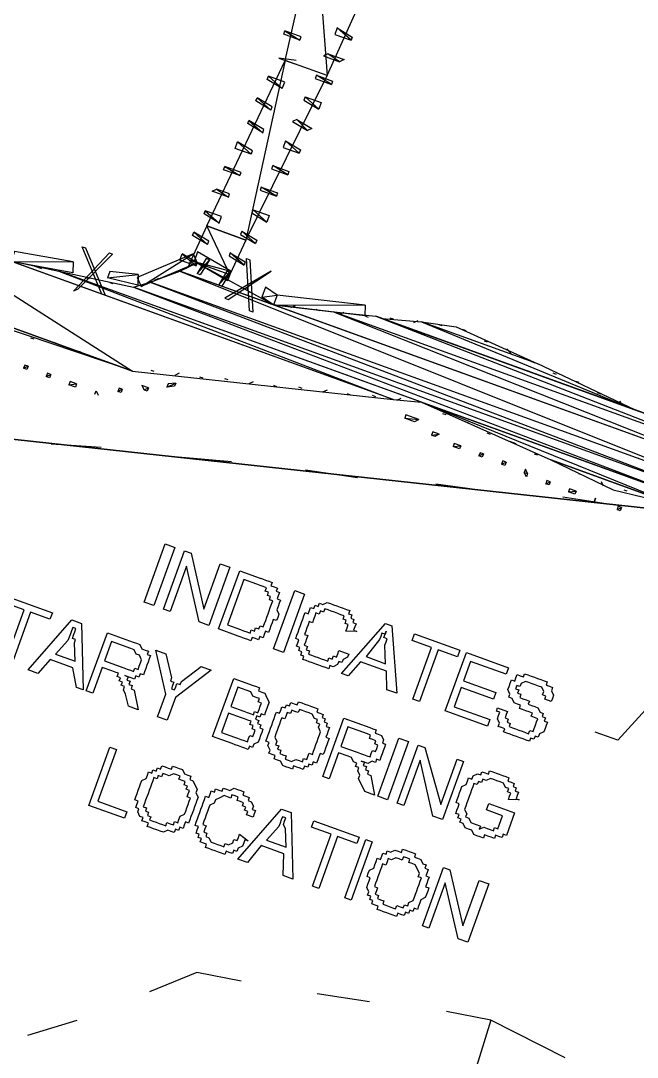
# Model space of a CAD drawing. Header units: feet. Extents: x 2484883 to 2491360, y 414166 to 419420.
# Drawn here: x 2488251 to 2488453.5, y 414948.5 to 415289.2 of the extents above; entities that cross this region are included whole.
import ezdxf

# ---------------------------------------------------------------- set-up
doc = ezdxf.new("R2010")
doc.units = ezdxf.units.FT
for name, color, linetype in [('SANITARY_CLEAR_ZONE', 6, 'Continuous'), ('SITE_BASE', 8, 'Continuous'), ('WETLAND_EXPANSION', 1, 'Continuous'), ('WETLANDS', 5, 'Continuous')]:
    doc.layers.add(name, color=color, linetype=linetype)

msp = doc.modelspace()

# ---------------------------------------------------------------- linework, layer by layer
at = {"layer": 'SANITARY_CLEAR_ZONE'}
msp.add_line((2488364.13, 415195.76), (2488364.04, 415192.19), dxfattribs=at)
for points in [[(2488249.01, 415213.33), (2488247.85, 415210.14), (2488268.24, 415209.99), (2488249.01, 415213.33)], [(2488268.36, 415200.32), (2488280.12, 415212.91), (2488281.19, 415212.52), (2488269.8, 415201), (2488268.36, 415200.32)], [(2488278.7, 415198.99), (2488277.64, 415199.37), (2488271.23, 415214.92), (2488272.29, 415214.54), (2488278.7, 415198.99)], [(2488289.22, 415204.81), (2488290.58, 415201.91), (2488307.67, 415212.57), (2488289.22, 415204.81)], [(2488290.58, 415201.91), (2488307.67, 415212.57), (2488309.02, 415209.67), (2488290.58, 415201.91)], [(2488309.11, 415213.25), (2488307.96, 415210.06), (2488320.05, 415206.89), (2488309.11, 415213.25)], [(2488247.85, 415210.14), (2488268.24, 415209.99), (2488268.15, 415206.41), (2488247.85, 415210.14)], [(2488307.96, 415210.06), (2488320.05, 415206.89), (2488318.89, 415203.7), (2488307.96, 415210.06)], [(2488327.22, 415193.47), (2488326.16, 415193.86), (2488325.16, 415211.06), (2488326.22, 415210.67), (2488327.22, 415193.47)], [(2488280.33, 415206.82), (2488279.56, 415204.69), (2488289.61, 415205.87), (2488280.33, 415206.82)], [(2488279.56, 415204.69), (2488289.61, 415205.87), (2488289.52, 415202.29), (2488279.56, 415204.69)], [(2488318.03, 415198), (2488319.1, 415197.61), (2488333.28, 415206.92), (2488318.03, 415198)], [(2488331.36, 415201.6), (2488330.21, 415198.41), (2488335.23, 415199), (2488331.36, 415201.6)], [(2488330.21, 415198.41), (2488335.23, 415199), (2488334.08, 415195.81), (2488330.21, 415198.41)], [(2488335.23, 415199), (2488334.08, 415195.81), (2488364.13, 415195.76), (2488335.23, 415199)], [(2488334.08, 415195.81), (2488364.13, 415195.76), (2488364.04, 415192.19), (2488334.08, 415195.81)]]:
    msp.add_lwpolyline(points, dxfattribs=at)
at = {"layer": 'SITE_BASE'}
for p, q in [((2488310.09, 415209.29), (2488312.21, 415208.52)), ((2488255.68, 415208.51), (2488257.81, 415207.75)), ((2488264.58, 415206.5), (2488265.64, 415206.12)), ((2488303.23, 415206.96), (2488304.68, 415207.64)), ((2488272.41, 415204.87), (2488273.47, 415204.49)), ((2488280.24, 415203.24), (2488281.3, 415202.86)), ((2488294.93, 415203.95), (2488296.37, 415204.63)), ((2488318.21, 415205.15), (2488318.89, 415203.7)), ((2488288.07, 415201.62), (2488289.13, 415201.23)), ((2488325.27, 415201.39), (2488325.95, 415199.95)), ((2488331.95, 415196.57), (2488333.01, 415196.19)), ((2488339.78, 415194.95), (2488341.23, 415195.63)), ((2488348, 415194.38), (2488349.06, 415194)), ((2488355.83, 415192.75), (2488357.28, 415193.43)), ((2488364.04, 415192.19), (2488365.11, 415191.8)), ((2488372.26, 415191.62), (2488373.32, 415191.24)), ((2488380.09, 415189.99), (2488381.54, 415190.67)), ((2488388.3, 415189.43), (2488389.37, 415189.05)), ((2488396.13, 415187.8), (2488397.2, 415187.42)), ((2488255.44, 415184.55), (2488254.37, 415184.93)), ((2488263.27, 415182.92), (2488262.2, 415183.3)), ((2488403.19, 415184.05), (2488404.26, 415183.66)), ((2488270.71, 415180.23), (2488269.65, 415180.61)), ((2488410.64, 415181.35), (2488412.38, 415179.52)), ((2488279.22, 415177.15), (2488277.09, 415177.92)), ((2488418.77, 415177.21), (2488419.83, 415176.83)), ((2488286.67, 415174.46), (2488285.6, 415174.84)), ((2488294.88, 415173.89), (2488293.82, 415174.28)), ((2488303.1, 415173.33), (2488301.65, 415172.65)), ((2488310.93, 415171.7), (2488309.87, 415172.08)), ((2488319.14, 415171.14), (2488318.08, 415171.52)), ((2488425.83, 415173.46), (2488426.89, 415173.07)), ((2488327.36, 415170.57), (2488325.91, 415169.89)), ((2488335.19, 415168.94), (2488334.13, 415169.33)), ((2488343.41, 415168.38), (2488342.34, 415168.76)), ((2488433.27, 415170.76), (2488434.34, 415170.38)), ((2488351.62, 415167.81), (2488350.17, 415167.13)), ((2488359.45, 415166.18), (2488358.39, 415166.57)), ((2488367.67, 415165.62), (2488366.6, 415166)), ((2488375.88, 415165.05), (2488374.43, 415164.38)), ((2488440.33, 415167.01), (2488441.4, 415166.62)), ((2488383.71, 415163.43), (2488382.65, 415163.81)), ((2488447.78, 415164.32), (2488448.46, 415162.87)), ((2488390.77, 415159.67), (2488389.71, 415160.06)), ((2488398.22, 415156.98), (2488397.16, 415157.36)), ((2488405.28, 415153.22), (2488404.22, 415153.61)), ((2488277.44, 415148.93), (2488261.01, 415150.06)), ((2488413.79, 415150.15), (2488411.66, 415150.91)), ((2488320.26, 415144.27), (2488302.76, 415145.79)), ((2488420.85, 415146.39), (2488419.79, 415146.77)), ((2488361.63, 415138.94), (2488344.52, 415141.51)), ((2488428.3, 415143.7), (2488427.23, 415144.08)), ((2488435.36, 415139.94), (2488434.3, 415140.33)), ((2488442.42, 415136.19), (2488441.74, 415137.63)), ((2488403.38, 415134.66), (2488387.34, 415136.86)), ((2488450.25, 415134.56), (2488449.19, 415134.94)), ((2488446.2, 415130.01), (2488429.09, 415132.59)), ((2488365.52, 414966.74), (2488348.41, 414969.31)), ((2488269.47, 414960.57), (2488253.25, 414955.61)), ((2488405.44, 414960.72), (2488390.84, 414963.59))]:
    msp.add_line(p, q, dxfattribs=at)
for points in [[(2487993.6, 414946.05), (2488207.85, 415156.05), (2488541.12, 415119.75), (2489142.54, 414777.21), (2489044.83, 414832.98), (2488541.12, 415119.75), (2488207.85, 415156.05), (2487993.6, 414946.05), (2487999.1, 414951.28)], [(2488525.14, 415138.75), (2488518.87, 415131.4), (2488447.12, 415052.7), (2488439.67, 415055.39)], [(2488291.54, 415098.12), (2488298.47, 415117.27), (2488301.66, 415116.12), (2488294.73, 415096.97), (2488291.54, 415098.12)], [(2488297.93, 415095.82), (2488304.85, 415114.96), (2488306.98, 415114.19), (2488311.17, 415095.84), (2488316.55, 415110.73), (2488319.74, 415109.58), (2488312.82, 415090.43), (2488309.63, 415091.59), (2488305.44, 415109.94), (2488300.05, 415095.05), (2488297.93, 415095.82)], [(2488316.01, 415089.28), (2488322.93, 415108.42), (2488329.31, 415106.12), (2488330.38, 415105.73), (2488331.44, 415105.35), (2488332.51, 415104.96), (2488333.57, 415104.58), (2488333.18, 415103.52), (2488334.25, 415103.13), (2488335.31, 415102.75), (2488334.93, 415101.68), (2488335.99, 415101.3), (2488335.61, 415100.23), (2488335.22, 415099.17), (2488336.29, 415098.79), (2488335.9, 415097.72), (2488335.52, 415096.66), (2488335.13, 415095.59), (2488335.81, 415094.15), (2488335.43, 415093.08), (2488335.04, 415092.02), (2488333.98, 415092.4), (2488333.59, 415091.34), (2488333.21, 415090.28), (2488332.82, 415089.21), (2488332.44, 415088.15), (2488331.38, 415088.53), (2488330.99, 415087.47), (2488330.61, 415086.41), (2488329.54, 415086.79), (2488329.16, 415085.73), (2488328.09, 415086.11), (2488327.03, 415086.5), (2488326.65, 415085.43), (2488325.58, 415085.82), (2488324.52, 415086.2), (2488323.45, 415086.59), (2488322.39, 415086.97), (2488316.01, 415089.28)], [(2488318.91, 415090.64), (2488323.16, 415089.1), (2488324.22, 415088.71), (2488325.29, 415088.33), (2488326.35, 415087.94), (2488326.74, 415089.01), (2488327.8, 415088.62), (2488328.18, 415089.69), (2488329.25, 415089.3), (2488329.63, 415090.37), (2488330.7, 415089.98), (2488331.08, 415091.05), (2488331.47, 415092.11), (2488331.85, 415093.17), (2488332.24, 415094.24), (2488332.62, 415095.3), (2488333, 415096.36), (2488333.39, 415097.43), (2488333.77, 415098.49), (2488332.71, 415098.88), (2488333.09, 415099.94), (2488332.03, 415100.32), (2488332.42, 415101.39), (2488331.35, 415101.77), (2488331.74, 415102.84), (2488330.67, 415103.22), (2488329.61, 415103.61), (2488328.54, 415103.99), (2488324.29, 415105.53), (2488318.91, 415090.64)], [(2488245.97, 415078.52), (2488252.12, 415095.54), (2488245.74, 415097.85), (2488246.51, 415099.97), (2488261.4, 415094.59), (2488260.63, 415092.46), (2488254.25, 415094.77), (2488248.09, 415077.75), (2488245.97, 415078.52)], [(2488334.09, 415082.74), (2488341.01, 415101.89), (2488344.21, 415100.73), (2488337.28, 415081.59), (2488334.09, 415082.74)], [(2488355.55, 415082.2), (2488358.74, 415081.05), (2488358.35, 415079.98), (2488356.9, 415079.3), (2488356.52, 415078.24), (2488355.46, 415078.62), (2488355.07, 415077.56), (2488353.62, 415076.88), (2488352.56, 415077.27), (2488352.18, 415076.2), (2488351.11, 415076.59), (2488350.05, 415076.97), (2488348.98, 415077.36), (2488347.92, 415077.74), (2488346.86, 415078.12), (2488345.79, 415078.51), (2488344.73, 415078.89), (2488343.67, 415079.28), (2488344.05, 415080.34), (2488342.99, 415080.73), (2488343.37, 415081.79), (2488342.31, 415082.18), (2488342.69, 415083.24), (2488341.63, 415083.62), (2488342.01, 415084.69), (2488342.4, 415085.75), (2488341.33, 415086.14), (2488341.72, 415087.2), (2488342.1, 415088.26), (2488342.49, 415089.33), (2488342.87, 415090.39), (2488343.26, 415091.45), (2488343.64, 415092.52), (2488344.03, 415093.58), (2488344.41, 415094.65), (2488345.47, 415094.26), (2488345.86, 415095.32), (2488346.24, 415096.39), (2488347.31, 415096), (2488347.69, 415097.07), (2488348.76, 415096.68), (2488349.14, 415097.75), (2488350.2, 415097.36), (2488351.65, 415098.04), (2488352.72, 415097.66), (2488353.78, 415097.27), (2488354.84, 415096.89), (2488355.91, 415096.5), (2488356.97, 415096.12), (2488358.03, 415095.73), (2488359.1, 415095.35), (2488358.71, 415094.28), (2488359.78, 415093.9), (2488359.39, 415092.84), (2488360.46, 415092.45), (2488360.07, 415091.39), (2488361.14, 415091), (2488360.75, 415089.94), (2488360.37, 415088.88), (2488361.43, 415088.49), (2488357.85, 415088.58), (2488358.24, 415089.65), (2488358.62, 415090.71), (2488357.56, 415091.09), (2488357.94, 415092.16), (2488356.88, 415092.54), (2488357.27, 415093.61), (2488356.2, 415093.99), (2488355.14, 415094.38), (2488354.07, 415094.76), (2488353.01, 415095.14), (2488351.95, 415095.53), (2488350.88, 415095.91), (2488350.5, 415094.85), (2488349.43, 415095.23), (2488349.05, 415094.17), (2488347.99, 415094.56), (2488347.6, 415093.49), (2488347.22, 415092.43), (2488346.83, 415091.36), (2488345.77, 415091.75), (2488345.38, 415090.68), (2488345, 415089.62), (2488344.62, 415088.56), (2488344.23, 415087.49), (2488345.29, 415087.11), (2488344.91, 415086.05), (2488344.52, 415084.98), (2488344.14, 415083.92), (2488345.2, 415083.53), (2488344.82, 415082.47), (2488345.88, 415082.09), (2488345.5, 415081.02), (2488346.56, 415080.64), (2488347.63, 415080.25), (2488348.69, 415079.87), (2488349.75, 415079.48), (2488350.82, 415079.1), (2488351.88, 415078.71), (2488352.27, 415079.78), (2488353.33, 415079.39), (2488353.71, 415080.46), (2488354.78, 415080.07), (2488355.16, 415081.14), (2488355.55, 415082.2)], [(2488253.41, 415075.83), (2488267.78, 415092.28), (2488270.97, 415091.13), (2488271.5, 415069.29), (2488269.37, 415070.06), (2488268.1, 415076.53), (2488260.65, 415079.22), (2488256.6, 415074.67), (2488253.41, 415075.83)], [(2488262.49, 415080.97), (2488268.87, 415078.66), (2488268.67, 415084.75), (2488269.05, 415085.81), (2488267.99, 415086.19), (2488268.37, 415087.26), (2488268.76, 415088.32), (2488269.14, 415089.39), (2488268.08, 415089.77), (2488267.69, 415088.71), (2488267.31, 415087.64), (2488266.92, 415086.58), (2488266.54, 415085.52), (2488262.49, 415080.97)], [(2488356.43, 415074.66), (2488370.8, 415091.12), (2488372.93, 415090.35), (2488374.51, 415068.13), (2488371.32, 415069.28), (2488371.12, 415075.37), (2488362.61, 415078.44), (2488358.56, 415073.89), (2488356.43, 415074.66)], [(2488272.56, 415068.9), (2488279.48, 415088.05), (2488287.99, 415084.97), (2488289.06, 415084.59), (2488290.12, 415084.21), (2488290.8, 415082.76), (2488291.86, 415082.37), (2488292.93, 415081.99), (2488292.54, 415080.92), (2488293.61, 415080.54), (2488293.22, 415079.48), (2488292.84, 415078.41), (2488292.45, 415077.35), (2488292.07, 415076.28), (2488291.68, 415075.22), (2488291.3, 415074.16), (2488290.23, 415074.54), (2488289.85, 415073.48), (2488288.79, 415073.86), (2488288.4, 415072.8), (2488287.34, 415073.18), (2488286.27, 415073.57), (2488285.21, 415073.95), (2488286.27, 415073.57), (2488285.89, 415072.5), (2488286.95, 415072.12), (2488286.57, 415071.06), (2488287.63, 415070.67), (2488287.25, 415069.61), (2488288.31, 415069.22), (2488289.58, 415062.75), (2488286.39, 415063.9), (2488285.41, 415067.87), (2488284.74, 415069.31), (2488285.12, 415070.38), (2488284.06, 415070.76), (2488284.44, 415071.83), (2488283.38, 415072.21), (2488283.76, 415073.27), (2488282.7, 415073.66), (2488283.08, 415074.72), (2488282.02, 415075.11), (2488280.96, 415075.49), (2488277.76, 415076.65), (2488274.69, 415068.14), (2488272.56, 415068.9)], [(2488364.44, 415080.19), (2488370.82, 415077.88), (2488370.62, 415083.97), (2488371, 415085.03), (2488371.39, 415086.09), (2488370.32, 415086.48), (2488370.71, 415087.54), (2488371.09, 415088.61), (2488370.71, 415087.54), (2488369.65, 415087.93), (2488369.26, 415086.86), (2488368.88, 415085.8), (2488364.44, 415080.19)], [(2488379.83, 415066.2), (2488385.99, 415083.22), (2488379.6, 415085.53), (2488380.37, 415087.66), (2488395.26, 415082.27), (2488394.5, 415080.14), (2488388.11, 415082.45), (2488381.96, 415065.43), (2488379.83, 415066.2)], [(2488278.53, 415078.77), (2488284.92, 415076.46), (2488285.98, 415076.08), (2488287.04, 415075.7), (2488288.11, 415075.31), (2488288.49, 415076.37), (2488289.56, 415075.99), (2488289.94, 415077.05), (2488290.32, 415078.12), (2488290.71, 415079.18), (2488290.03, 415080.63), (2488288.97, 415081.01), (2488288.29, 415082.46), (2488287.22, 415082.85), (2488280.84, 415085.15), (2488278.53, 415078.77)], [(2488295.96, 415060.44), (2488298.65, 415067.89), (2488295.44, 415082.28), (2488298.63, 415081.13), (2488300.58, 415073.21), (2488300.19, 415072.14), (2488301.26, 415071.76), (2488300.87, 415070.7), (2488300.49, 415069.63), (2488301.55, 415069.25), (2488301.93, 415070.31), (2488302.32, 415071.38), (2488303.38, 415070.99), (2488303.77, 415072.05), (2488310.33, 415076.9), (2488313.52, 415075.74), (2488301.84, 415066.74), (2488299.15, 415059.29), (2488295.96, 415060.44)], [(2488390.47, 415062.36), (2488397.39, 415081.5), (2488411.22, 415076.5), (2488410.45, 415074.38), (2488398.75, 415078.61), (2488396.44, 415072.22), (2488407.08, 415068.38), (2488406.31, 415066.25), (2488395.67, 415070.1), (2488393.37, 415063.71), (2488405.07, 415059.48), (2488404.3, 415057.36), (2488390.47, 415062.36)], [(2488314.04, 415053.91), (2488320.97, 415073.05), (2488327.35, 415070.74), (2488328.41, 415070.36), (2488329.48, 415069.98), (2488329.09, 415068.91), (2488330.16, 415068.53), (2488331.22, 415068.14), (2488331.9, 415066.69), (2488332.58, 415065.25), (2488332.19, 415064.18), (2488331.81, 415063.12), (2488331.42, 415062.05), (2488331.04, 415060.99), (2488329.98, 415061.38), (2488329.59, 415060.31), (2488328.53, 415060.7), (2488328.14, 415059.63), (2488329.21, 415059.25), (2488328.82, 415058.18), (2488329.89, 415057.8), (2488329.5, 415056.74), (2488330.57, 415056.35), (2488330.18, 415055.29), (2488329.8, 415054.22), (2488329.41, 415053.16), (2488329.03, 415052.1), (2488327.58, 415051.42), (2488327.19, 415050.35), (2488326.13, 415050.74), (2488325.75, 415049.67), (2488324.68, 415050.06), (2488323.62, 415050.44), (2488322.55, 415050.83), (2488321.49, 415051.21), (2488320.43, 415051.6), (2488314.04, 415053.91)], [(2488407.67, 415063.35), (2488410.86, 415062.2), (2488410.48, 415061.14), (2488410.09, 415060.07), (2488411.15, 415059.69), (2488410.77, 415058.62), (2488411.83, 415058.24), (2488411.45, 415057.18), (2488412.51, 415056.79), (2488413.58, 415056.41), (2488414.64, 415056.02), (2488415.7, 415055.64), (2488416.77, 415055.25), (2488417.83, 415054.87), (2488418.22, 415055.93), (2488419.28, 415055.55), (2488419.66, 415056.61), (2488420.05, 415057.68), (2488420.43, 415058.74), (2488420.82, 415059.8), (2488419.75, 415060.19), (2488418.69, 415060.57), (2488419.08, 415061.64), (2488418.01, 415062.02), (2488416.95, 415062.4), (2488415.88, 415062.79), (2488414.82, 415063.17), (2488415.2, 415064.24), (2488414.14, 415064.62), (2488413.08, 415065.01), (2488412.4, 415066.46), (2488411.33, 415066.84), (2488411.72, 415067.9), (2488411.04, 415069.35), (2488411.42, 415070.42), (2488411.81, 415071.48), (2488412.19, 415072.54), (2488413.26, 415072.16), (2488413.64, 415073.22), (2488414.03, 415074.29), (2488415.09, 415073.9), (2488416.15, 415073.52), (2488416.54, 415074.58), (2488417.6, 415074.2), (2488418.67, 415073.81), (2488419.73, 415073.43), (2488420.79, 415073.04), (2488421.86, 415072.66), (2488422.92, 415072.27), (2488423.98, 415071.89), (2488423.6, 415070.82), (2488424.66, 415070.44), (2488425.73, 415070.06), (2488425.34, 415068.99), (2488426.02, 415067.54), (2488425.64, 415066.48), (2488425.25, 415065.42), (2488423.13, 415066.19), (2488423.51, 415067.25), (2488422.45, 415067.63), (2488422.83, 415068.7), (2488422.15, 415070.15), (2488421.09, 415070.53), (2488420.02, 415070.91), (2488418.96, 415071.3), (2488417.9, 415071.68), (2488416.83, 415072.07), (2488415.38, 415071.39), (2488415, 415070.33), (2488413.94, 415070.71), (2488413.55, 415069.65), (2488414.62, 415069.26), (2488414.23, 415068.2), (2488415.29, 415067.81), (2488414.91, 415066.75), (2488415.97, 415066.37), (2488417.04, 415065.98), (2488418.1, 415065.6), (2488417.72, 415064.53), (2488418.78, 415064.15), (2488419.84, 415063.76), (2488420.91, 415063.38), (2488421.59, 415061.93), (2488422.65, 415061.55), (2488422.27, 415060.48), (2488423.33, 415060.1), (2488422.95, 415059.03), (2488424.01, 415058.65), (2488423.62, 415057.59), (2488423.24, 415056.52), (2488422.86, 415055.46), (2488421.41, 415054.78), (2488421.02, 415053.72), (2488419.96, 415054.1), (2488419.57, 415053.04), (2488418.51, 415053.42), (2488418.13, 415052.36), (2488417.06, 415052.74), (2488416, 415053.13), (2488414.93, 415053.51), (2488413.87, 415053.9), (2488412.81, 415054.28), (2488411.74, 415054.66), (2488410.68, 415055.05), (2488409.62, 415055.43), (2488410, 415056.5), (2488408.94, 415056.88), (2488407.87, 415057.27), (2488408.26, 415058.33), (2488407.58, 415059.78), (2488407.96, 415060.84), (2488408.35, 415061.91), (2488407.28, 415062.29), (2488407.67, 415063.35)], [(2488320.02, 415063.77), (2488324.27, 415062.23), (2488325.34, 415061.85), (2488326.4, 415061.47), (2488327.46, 415061.08), (2488327.85, 415062.14), (2488328.91, 415061.76), (2488329.3, 415062.82), (2488329.68, 415063.89), (2488330.07, 415064.95), (2488329, 415065.34), (2488329.39, 415066.4), (2488328.32, 415066.78), (2488327.26, 415067.17), (2488326.58, 415068.62), (2488322.33, 415070.16), (2488320.02, 415063.77)], [(2488333.08, 415056.65), (2488333.46, 415057.71), (2488333.85, 415058.77), (2488334.23, 415059.84), (2488334.62, 415060.9), (2488335, 415061.96), (2488336.06, 415061.58), (2488336.45, 415062.64), (2488336.83, 415063.71), (2488337.9, 415063.32), (2488338.28, 415064.39), (2488339.34, 415064), (2488339.73, 415065.07), (2488340.79, 415064.68), (2488341.86, 415064.3), (2488342.24, 415065.36), (2488343.31, 415064.98), (2488344.37, 415064.59), (2488345.43, 415064.21), (2488346.5, 415063.82), (2488347.56, 415063.44), (2488348.62, 415063.05), (2488348.24, 415061.99), (2488349.3, 415061.6), (2488350.37, 415061.22), (2488349.98, 415060.16), (2488351.05, 415059.77), (2488350.66, 415058.71), (2488351.72, 415058.32), (2488351.34, 415057.26), (2488352.4, 415056.87), (2488352.02, 415055.81), (2488351.64, 415054.75), (2488351.25, 415053.68), (2488352.31, 415053.3), (2488351.93, 415052.24), (2488351.54, 415051.17), (2488351.16, 415050.11), (2488350.78, 415049.04), (2488350.39, 415047.98), (2488349.33, 415048.37), (2488348.94, 415047.3), (2488348.56, 415046.24), (2488348.17, 415045.17), (2488347.11, 415045.56), (2488346.73, 415044.49), (2488345.66, 415044.88), (2488345.28, 415043.82), (2488344.21, 415044.2), (2488343.83, 415043.14), (2488342.76, 415043.52), (2488341.7, 415043.91), (2488340.64, 415044.29), (2488340.25, 415043.23), (2488339.19, 415043.61), (2488338.13, 415044), (2488337.06, 415044.38), (2488336.38, 415045.83), (2488335.32, 415046.21), (2488334.26, 415046.6), (2488334.64, 415047.66), (2488333.58, 415048.05), (2488332.51, 415048.43), (2488332.9, 415049.49), (2488332.22, 415050.94), (2488332.6, 415052.01), (2488331.54, 415052.39), (2488331.92, 415053.45), (2488332.31, 415054.52), (2488332.69, 415055.58), (2488333.08, 415056.65)], [(2488335.2, 415055.88), (2488334.82, 415054.81), (2488334.44, 415053.75), (2488335.11, 415052.3), (2488334.73, 415051.24), (2488335.79, 415050.85), (2488335.41, 415049.79), (2488336.47, 415049.4), (2488336.09, 415048.34), (2488337.15, 415047.96), (2488338.22, 415047.57), (2488337.83, 415046.51), (2488338.89, 415046.12), (2488339.96, 415045.74), (2488341.41, 415046.42), (2488342.47, 415046.03), (2488343.53, 415045.65), (2488343.92, 415046.71), (2488344.98, 415046.33), (2488345.37, 415047.39), (2488345.75, 415048.46), (2488346.82, 415048.07), (2488347.2, 415049.13), (2488347.58, 415050.2), (2488347.97, 415051.26), (2488348.35, 415052.33), (2488348.74, 415053.39), (2488349.12, 415054.45), (2488349.51, 415055.52), (2488348.83, 415056.96), (2488349.21, 415058.03), (2488348.15, 415058.41), (2488348.53, 415059.48), (2488347.47, 415059.86), (2488346.79, 415061.31), (2488345.73, 415061.69), (2488344.66, 415062.08), (2488343.6, 415062.46), (2488342.54, 415062.85), (2488342.15, 415061.78), (2488341.09, 415062.17), (2488340.02, 415062.55), (2488339.64, 415061.49), (2488338.58, 415061.87), (2488338.19, 415060.81), (2488337.81, 415059.75), (2488336.74, 415060.13), (2488336.36, 415059.07), (2488335.97, 415058), (2488335.59, 415056.94), (2488335.2, 415055.88)], [(2488316.94, 415055.26), (2488321.2, 415053.73), (2488322.26, 415053.34), (2488323.32, 415052.96), (2488324.39, 415052.57), (2488325.45, 415052.19), (2488325.84, 415053.25), (2488326.22, 415054.31), (2488327.28, 415053.93), (2488327.67, 415054.99), (2488328.05, 415056.06), (2488326.99, 415056.44), (2488327.37, 415057.51), (2488326.31, 415057.89), (2488326.69, 415058.95), (2488325.63, 415059.34), (2488324.57, 415059.72), (2488323.5, 415060.11), (2488319.25, 415061.65), (2488316.94, 415055.26)], [(2488350.21, 415040.83), (2488357.13, 415059.98), (2488365.64, 415056.9), (2488366.71, 415056.51), (2488367.77, 415056.13), (2488367.39, 415055.07), (2488368.45, 415054.68), (2488369.51, 415054.3), (2488370.19, 415052.85), (2488369.81, 415051.79), (2488370.87, 415051.4), (2488370.49, 415050.34), (2488370.1, 415049.27), (2488369.72, 415048.21), (2488369.33, 415047.15), (2488368.95, 415046.08), (2488367.89, 415046.47), (2488367.5, 415045.4), (2488366.44, 415045.79), (2488364.99, 415045.11), (2488363.92, 415045.49), (2488362.86, 415045.88), (2488363.92, 415045.49), (2488363.54, 415044.43), (2488364.6, 415044.04), (2488364.22, 415042.98), (2488365.28, 415042.6), (2488364.9, 415041.53), (2488365.96, 415041.15), (2488367.23, 415034.68), (2488364.04, 415035.83), (2488362, 415040.17), (2488362.39, 415041.24), (2488361.71, 415042.69), (2488362.09, 415043.75), (2488361.03, 415044.13), (2488361.41, 415045.2), (2488360.35, 415045.58), (2488359.67, 415047.03), (2488358.61, 415047.42), (2488355.41, 415048.57), (2488352.34, 415040.06), (2488350.21, 415040.83)], [(2488356.18, 415050.7), (2488361.5, 415048.77), (2488362.57, 415048.39), (2488363.63, 415048), (2488364.69, 415047.62), (2488365.76, 415047.24), (2488366.14, 415048.3), (2488366.53, 415049.36), (2488367.59, 415048.98), (2488367.98, 415050.04), (2488368.36, 415051.11), (2488367.3, 415051.49), (2488367.68, 415052.55), (2488366.62, 415052.94), (2488365.55, 415053.32), (2488365.94, 415054.39), (2488364.87, 415054.77), (2488358.49, 415057.08), (2488356.18, 415050.7)], [(2488368.29, 415034.29), (2488375.22, 415053.44), (2488378.41, 415052.28), (2488371.49, 415033.14), (2488368.29, 415034.29)], [(2488273.4, 415031.31), (2488280.32, 415050.46), (2488282.45, 415049.69), (2488276.3, 415032.67), (2488285.87, 415029.21), (2488285.1, 415027.08), (2488273.4, 415031.31)], [(2488374.68, 415031.98), (2488381.6, 415051.13), (2488383.73, 415050.36), (2488388.98, 415031.62), (2488394.36, 415046.52), (2488396.49, 415045.75), (2488389.57, 415026.6), (2488386.38, 415027.75), (2488382.19, 415046.11), (2488376.8, 415031.21), (2488374.68, 415031.98)], [(2488289.63, 415036.27), (2488290.01, 415037.34), (2488290.4, 415038.4), (2488290.78, 415039.46), (2488292.23, 415040.14), (2488292.61, 415041.21), (2488293, 415042.27), (2488294.06, 415041.89), (2488294.45, 415042.95), (2488295.51, 415042.56), (2488295.9, 415043.63), (2488296.96, 415043.24), (2488297.34, 415044.31), (2488298.41, 415043.92), (2488299.47, 415043.54), (2488300.54, 415043.15), (2488300.92, 415044.22), (2488301.98, 415043.83), (2488303.05, 415043.45), (2488304.11, 415043.06), (2488304.79, 415041.62), (2488305.85, 415041.23), (2488306.92, 415040.85), (2488306.53, 415039.78), (2488307.6, 415039.4), (2488308.28, 415037.95), (2488308.95, 415036.5), (2488308.57, 415035.44), (2488309.25, 415033.99), (2488308.86, 415032.93), (2488308.48, 415031.86), (2488308.1, 415030.8), (2488307.71, 415029.73), (2488307.33, 415028.67), (2488306.94, 415027.61), (2488306.56, 415026.54), (2488306.17, 415025.48), (2488305.11, 415025.86), (2488304.72, 415024.8), (2488304.34, 415023.74), (2488303.28, 415024.12), (2488302.89, 415023.06), (2488301.83, 415023.44), (2488301.44, 415022.38), (2488300.38, 415022.76), (2488299.32, 415023.15), (2488297.87, 415022.47), (2488296.8, 415022.85), (2488295.74, 415023.24), (2488294.68, 415023.62), (2488293.61, 415024.01), (2488292.55, 415024.39), (2488292.93, 415025.46), (2488291.87, 415025.84), (2488290.81, 415026.22), (2488291.19, 415027.29), (2488290.13, 415027.67), (2488289.45, 415029.12), (2488289.83, 415030.18), (2488288.77, 415030.57), (2488289.15, 415031.63), (2488289.54, 415032.7), (2488288.47, 415033.08), (2488288.86, 415034.15), (2488289.24, 415035.21), (2488289.63, 415036.27)], [(2488403.96, 415029.81), (2488404.73, 415031.94), (2488413.24, 415028.87), (2488410.55, 415021.42), (2488409.48, 415021.8), (2488409.1, 415020.74), (2488408.04, 415021.12), (2488406.97, 415021.51), (2488406.59, 415020.45), (2488405.52, 415020.83), (2488404.46, 415021.21), (2488403.4, 415021.6), (2488403.01, 415020.54), (2488401.95, 415020.92), (2488400.88, 415021.3), (2488399.82, 415021.69), (2488399.14, 415023.14), (2488398.08, 415023.52), (2488397.01, 415023.91), (2488396.33, 415025.36), (2488395.27, 415025.74), (2488395.66, 415026.8), (2488394.59, 415027.19), (2488394.98, 415028.25), (2488393.91, 415028.64), (2488394.3, 415029.7), (2488394.68, 415030.76), (2488395.07, 415031.83), (2488394, 415032.21), (2488394.39, 415033.28), (2488394.77, 415034.34), (2488395.16, 415035.4), (2488395.54, 415036.47), (2488395.93, 415037.53), (2488397.37, 415038.21), (2488397.76, 415039.27), (2488398.14, 415040.34), (2488399.21, 415039.95), (2488399.59, 415041.02), (2488401.04, 415041.7), (2488402.1, 415041.31), (2488402.49, 415042.37), (2488403.55, 415041.99), (2488404.62, 415041.61), (2488405, 415042.67), (2488406.06, 415042.28), (2488407.13, 415041.9), (2488408.19, 415041.52), (2488409.26, 415041.13), (2488410.32, 415040.75), (2488411.38, 415040.36), (2488411, 415039.3), (2488412.06, 415038.91), (2488413.13, 415038.53), (2488412.74, 415037.46), (2488413.8, 415037.08), (2488413.42, 415036.02), (2488414.48, 415035.63), (2488414.1, 415034.57), (2488413.71, 415033.5), (2488414.78, 415033.12), (2488411.2, 415033.21), (2488411.59, 415034.27), (2488411.97, 415035.34), (2488410.91, 415035.72), (2488411.29, 415036.79), (2488410.23, 415037.17), (2488409.55, 415038.62), (2488408.49, 415039), (2488407.42, 415039.39), (2488406.36, 415039.77), (2488405.3, 415040.16), (2488403.85, 415039.48), (2488402.78, 415039.86), (2488402.4, 415038.8), (2488401.33, 415039.18), (2488400.95, 415038.12), (2488399.89, 415038.5), (2488399.5, 415037.44), (2488399.12, 415036.38), (2488398.73, 415035.31), (2488398.35, 415034.25), (2488397.96, 415033.19), (2488397.58, 415032.12), (2488397.19, 415031.06), (2488396.81, 415029.99), (2488397.49, 415028.55), (2488397.1, 415027.48), (2488398.17, 415027.1), (2488398.85, 415025.65), (2488399.91, 415025.27), (2488400.97, 415024.88), (2488402.04, 415024.5), (2488401.65, 415023.43), (2488403.1, 415024.11), (2488404.17, 415023.73), (2488405.23, 415023.34), (2488406.29, 415022.96), (2488406.68, 415024.02), (2488407.74, 415023.64), (2488409.28, 415027.89), (2488403.96, 415029.81)], [(2488292.82, 415035.12), (2488292.43, 415034.06), (2488292.05, 415032.99), (2488291.67, 415031.93), (2488291.28, 415030.86), (2488292.34, 415030.48), (2488291.96, 415029.42), (2488293.02, 415029.03), (2488292.64, 415027.97), (2488293.7, 415027.58), (2488293.32, 415026.52), (2488294.38, 415026.13), (2488295.45, 415025.75), (2488296.51, 415025.37), (2488297.57, 415024.98), (2488298.64, 415024.6), (2488299.02, 415025.66), (2488300.08, 415025.28), (2488301.15, 415024.89), (2488301.53, 415025.95), (2488302.6, 415025.57), (2488302.98, 415026.63), (2488303.37, 415027.7), (2488304.81, 415028.38), (2488305.2, 415029.44), (2488305.58, 415030.5), (2488305.97, 415031.57), (2488306.35, 415032.63), (2488306.74, 415033.69), (2488305.67, 415034.08), (2488306.06, 415035.14), (2488306.44, 415036.21), (2488305.38, 415036.59), (2488305.76, 415037.66), (2488304.7, 415038.04), (2488305.08, 415039.1), (2488304.02, 415039.49), (2488302.96, 415039.87), (2488303.34, 415040.94), (2488302.28, 415041.32), (2488301.21, 415041.71), (2488299.77, 415041.03), (2488298.7, 415041.41), (2488297.64, 415041.8), (2488297.25, 415040.73), (2488296.19, 415041.12), (2488295.81, 415040.05), (2488294.74, 415040.44), (2488294.36, 415039.37), (2488293.97, 415038.31), (2488293.59, 415037.25), (2488293.2, 415036.18), (2488292.82, 415035.12)], [(2488322.9, 415021.84), (2488325.7, 415019.62), (2488324.64, 415020.01), (2488324.26, 415018.94), (2488323.87, 415017.88), (2488322.42, 415017.2), (2488322.04, 415016.13), (2488320.97, 415016.52), (2488320.59, 415015.46), (2488319.53, 415015.84), (2488318.46, 415016.23), (2488318.08, 415015.16), (2488317.01, 415015.55), (2488315.95, 415015.93), (2488314.89, 415016.32), (2488313.82, 415016.7), (2488312.76, 415017.08), (2488311.7, 415017.47), (2488312.08, 415018.53), (2488311.02, 415018.92), (2488309.95, 415019.3), (2488310.34, 415020.37), (2488309.27, 415020.75), (2488309.66, 415021.81), (2488308.59, 415022.2), (2488308.98, 415023.26), (2488309.36, 415024.33), (2488308.3, 415024.71), (2488308.68, 415025.77), (2488309.07, 415026.84), (2488309.45, 415027.9), (2488309.84, 415028.97), (2488310.22, 415030.03), (2488310.61, 415031.09), (2488310.99, 415032.16), (2488311.38, 415033.22), (2488311.76, 415034.28), (2488312.82, 415033.9), (2488313.21, 415034.96), (2488313.59, 415036.03), (2488314.66, 415035.64), (2488315.04, 415036.71), (2488316.11, 415036.32), (2488317.17, 415035.94), (2488317.55, 415037), (2488318.62, 415036.62), (2488319.68, 415036.23), (2488321.13, 415036.91), (2488322.19, 415036.53), (2488323.26, 415036.14), (2488324.32, 415035.76), (2488323.94, 415034.69), (2488325, 415034.31), (2488326.06, 415033.92), (2488325.68, 415032.86), (2488326.74, 415032.48), (2488327.42, 415031.03), (2488327.04, 415029.96), (2488328.1, 415029.58), (2488327.72, 415028.51), (2488327.33, 415027.45), (2488325.2, 415028.22), (2488325.59, 415029.28), (2488324.53, 415029.67), (2488324.91, 415030.73), (2488323.85, 415031.12), (2488324.23, 415032.18), (2488323.17, 415032.57), (2488322.1, 415032.95), (2488322.49, 415034.01), (2488321.42, 415034.4), (2488320.36, 415034.78), (2488319.98, 415033.72), (2488318.91, 415034.1), (2488317.85, 415034.49), (2488316.4, 415033.81), (2488314.95, 415033.13), (2488314.57, 415032.07), (2488313.12, 415031.39), (2488312.73, 415030.32), (2488312.35, 415029.26), (2488311.97, 415028.2), (2488311.58, 415027.13), (2488311.2, 415026.07), (2488310.81, 415025.01), (2488311.88, 415024.62), (2488311.49, 415023.56), (2488311.11, 415022.49), (2488312.17, 415022.11), (2488311.79, 415021.04), (2488312.85, 415020.66), (2488313.53, 415019.21), (2488314.59, 415018.83), (2488315.66, 415018.44), (2488316.72, 415018.06), (2488317.78, 415017.67), (2488318.17, 415018.74), (2488319.23, 415018.35), (2488320.68, 415019.03), (2488321.06, 415020.1), (2488322.13, 415019.71), (2488322.51, 415020.77), (2488322.9, 415021.84)], [(2488322.33, 415013.62), (2488336.7, 415030.08), (2488339.89, 415028.92), (2488340.42, 415007.08), (2488337.22, 415008.24), (2488337.4, 415015.39), (2488329.96, 415018.08), (2488325.52, 415012.47), (2488322.33, 415013.62)], [(2488331.79, 415019.83), (2488338.17, 415017.52), (2488337.97, 415023.61), (2488337.29, 415025.05), (2488337.67, 415026.12), (2488338.06, 415027.18), (2488337, 415027.57), (2488336.61, 415026.5), (2488336.23, 415025.44), (2488335.84, 415024.37), (2488331.79, 415019.83)], [(2488346.8, 415004.78), (2488352.95, 415021.8), (2488346.57, 415024.1), (2488347.34, 415026.23), (2488362.23, 415020.85), (2488361.46, 415018.72), (2488355.08, 415021.03), (2488348.93, 415004.01), (2488346.8, 415004.78)], [(2488357.44, 415000.93), (2488364.36, 415020.08), (2488366.49, 415019.31), (2488359.56, 415000.16), (2488357.44, 415000.93)], [(2488365.15, 415008.97), (2488365.54, 415010.03), (2488366.98, 415010.71), (2488367.37, 415011.77), (2488367.75, 415012.84), (2488368.14, 415013.9), (2488369.2, 415013.52), (2488369.59, 415014.58), (2488369.97, 415015.64), (2488371.03, 415015.26), (2488371.42, 415016.32), (2488372.48, 415015.94), (2488373.93, 415016.62), (2488374.99, 415016.23), (2488376.06, 415015.85), (2488376.44, 415016.91), (2488377.51, 415016.53), (2488378.57, 415016.14), (2488379.63, 415015.76), (2488380.7, 415015.37), (2488380.31, 415014.31), (2488381.38, 415013.92), (2488382.44, 415013.54), (2488383.12, 415012.09), (2488384.18, 415011.71), (2488383.8, 415010.64), (2488384.86, 415010.26), (2488384.48, 415009.19), (2488384.09, 415008.13), (2488385.16, 415007.75), (2488384.77, 415006.68), (2488384.39, 415005.62), (2488384, 415004.56), (2488385.07, 415004.17), (2488384.68, 415003.11), (2488384.3, 415002.04), (2488383.91, 415000.98), (2488382.47, 415000.3), (2488382.08, 414999.24), (2488381.7, 414998.17), (2488381.31, 414997.11), (2488380.25, 414997.49), (2488379.86, 414996.43), (2488378.8, 414996.82), (2488378.41, 414995.75), (2488377.35, 414996.14), (2488376.97, 414995.07), (2488375.9, 414995.46), (2488374.84, 414995.84), (2488374.45, 414994.78), (2488373.39, 414995.16), (2488372.33, 414995.55), (2488371.26, 414995.93), (2488370.2, 414996.32), (2488369.14, 414996.7), (2488368.07, 414997.09), (2488368.46, 414998.15), (2488367.39, 414998.53), (2488366.33, 414998.92), (2488366.71, 414999.98), (2488365.65, 415000.37), (2488366.03, 415001.43), (2488364.97, 415001.81), (2488365.36, 415002.88), (2488364.68, 415004.33), (2488365.06, 415005.39), (2488365.45, 415006.45), (2488365.83, 415007.52), (2488364.77, 415007.9), (2488365.15, 415008.97)], [(2488368.34, 415007.81), (2488367.96, 415006.75), (2488367.57, 415005.69), (2488367.19, 415004.62), (2488368.25, 415004.24), (2488367.87, 415003.17), (2488367.48, 415002.11), (2488368.55, 415001.72), (2488368.16, 415000.66), (2488369.23, 415000.28), (2488370.29, 414999.89), (2488369.91, 414998.83), (2488370.97, 414998.44), (2488372.03, 414998.06), (2488373.1, 414997.67), (2488374.16, 414997.29), (2488374.54, 414998.35), (2488375.61, 414997.97), (2488376.67, 414997.58), (2488377.06, 414998.65), (2488378.12, 414998.26), (2488378.5, 414999.33), (2488379.95, 415000.01), (2488380.34, 415001.07), (2488380.72, 415002.13), (2488381.11, 415003.2), (2488381.49, 415004.26), (2488381.88, 415005.32), (2488382.26, 415006.39), (2488382.65, 415007.45), (2488381.58, 415007.84), (2488381.97, 415008.9), (2488381.29, 415010.35), (2488380.61, 415011.8), (2488379.54, 415012.18), (2488378.48, 415012.57), (2488378.87, 415013.63), (2488377.8, 415014.01), (2488376.74, 415014.4), (2488376.35, 415013.34), (2488375.29, 415013.72), (2488374.23, 415014.1), (2488372.78, 415013.43), (2488371.71, 415013.81), (2488371.33, 415012.75), (2488370.94, 415011.68), (2488369.88, 415012.07), (2488369.5, 415011), (2488369.11, 415009.94), (2488368.73, 415008.88), (2488368.34, 415007.81)], [(2488382.96, 414991.7), (2488389.89, 415010.85), (2488392.01, 415010.08), (2488396.2, 414991.73), (2488401.59, 415006.62), (2488404.78, 415005.46), (2488397.86, 414986.32), (2488394.67, 414987.47), (2488390.48, 415005.82), (2488385.09, 414990.93), (2488382.96, 414991.7)], [(2488323.47, 414973.52), (2488308.87, 414976.39), (2488293.33, 414969.99)], [(2488429.82, 414948.3), (2488405.44, 414960.72), (2488398.43, 414938)]]:
    msp.add_lwpolyline(points, dxfattribs=at)
at = {"layer": 'WETLAND_EXPANSION'}
for points in [[(2488347.96, 415320.69), (2488351.72, 415271.21), (2488337.89, 415276.21), (2488347.96, 415320.69)], [(2488370.3, 415312.61), (2488347.96, 415320.69), (2488351.72, 415271.21), (2488370.3, 415312.61)], [(2488337.78, 415285.88), (2488342.71, 415282.89), (2488337.39, 415284.81), (2488337.78, 415285.88)], [(2488343.1, 415283.95), (2488337.78, 415285.88), (2488342.71, 415282.89), (2488343.1, 415283.95)], [(2488354.21, 415284.75), (2488359.53, 415282.83), (2488354.98, 415286.88), (2488354.21, 415284.75)], [(2488359.53, 415282.83), (2488354.98, 415286.88), (2488359.91, 415283.89), (2488359.53, 415282.83)], [(2488350.45, 415277.69), (2488355.77, 415275.76), (2488351.9, 415278.37), (2488350.45, 415277.69)], [(2488355.77, 415275.76), (2488351.9, 415278.37), (2488357.22, 415276.44), (2488355.77, 415275.76)], [(2488337.89, 415276.21), (2488324.95, 415217.15), (2488312.19, 415221.76), (2488337.89, 415276.21)], [(2488351.72, 415271.21), (2488337.89, 415276.21), (2488324.95, 415217.15), (2488351.72, 415271.21)], [(2488341.47, 415276.12), (2488335.77, 415276.98), (2488341.08, 415275.06)], [(2488332.39, 415270.99), (2488336.94, 415266.94), (2488332.01, 415269.92), (2488332.39, 415270.99)], [(2488337.71, 415269.06), (2488332.39, 415270.99), (2488336.94, 415266.94), (2488337.71, 415269.06)], [(2488347.76, 415270.24), (2488353.08, 415268.32), (2488348.15, 415271.3), (2488347.76, 415270.24)], [(2488353.08, 415268.32), (2488348.15, 415271.3), (2488353.46, 415269.38), (2488353.08, 415268.32)], [(2488328.64, 415263.92), (2488333.19, 415259.87), (2488328.25, 415262.86), (2488328.64, 415263.92)], [(2488333.57, 415260.94), (2488328.64, 415263.92), (2488333.19, 415259.87), (2488333.57, 415260.94)], [(2488344, 415263.18), (2488348.94, 415260.19), (2488344.39, 415264.24), (2488344, 415263.18)], [(2488348.94, 415260.19), (2488344.39, 415264.24), (2488349.71, 415262.32), (2488348.94, 415260.19)], [(2488340.25, 415256.12), (2488345.18, 415253.13), (2488341.7, 415256.8), (2488340.25, 415256.12)], [(2488345.18, 415253.13), (2488341.7, 415256.8), (2488346.63, 415253.81), (2488345.18, 415253.13)], [(2488325.95, 415256.48), (2488330.5, 415252.43), (2488325.56, 415255.41), (2488325.95, 415256.48)], [(2488330.88, 415253.49), (2488325.95, 415256.48), (2488330.5, 415252.43), (2488330.88, 415253.49)], [(2488322.19, 415249.42), (2488326.74, 415245.37), (2488321.42, 415247.29), (2488322.19, 415249.42)], [(2488327.12, 415246.43), (2488322.19, 415249.42), (2488326.74, 415245.37), (2488327.12, 415246.43)], [(2488337.17, 415247.61), (2488342.49, 415245.69), (2488337.94, 415249.74), (2488337.17, 415247.61)], [(2488342.49, 415245.69), (2488337.94, 415249.74), (2488342.88, 415246.75), (2488342.49, 415245.69)], [(2488318.05, 415241.29), (2488322.98, 415238.31), (2488317.66, 415240.23), (2488318.05, 415241.29)], [(2488323.37, 415239.37), (2488318.05, 415241.29), (2488322.98, 415238.31), (2488323.37, 415239.37)], [(2488333.42, 415240.55), (2488338.73, 415238.62), (2488333.8, 415241.61), (2488333.42, 415240.55)], [(2488338.73, 415238.62), (2488333.8, 415241.61), (2488339.12, 415239.69), (2488338.73, 415238.62)], [(2488315.36, 415233.85), (2488319.23, 415231.24), (2488313.91, 415233.17), (2488315.36, 415233.85)], [(2488319.61, 415232.31), (2488315.36, 415233.85), (2488319.23, 415231.24), (2488319.61, 415232.31)], [(2488329.66, 415233.49), (2488334.98, 415231.56), (2488330.04, 415234.55), (2488329.66, 415233.49)], [(2488334.98, 415231.56), (2488330.04, 415234.55), (2488335.36, 415232.63), (2488334.98, 415231.56)], [(2488311.6, 415226.78), (2488316.15, 415222.73), (2488311.22, 415225.72), (2488311.6, 415226.78)], [(2488316.92, 415224.86), (2488311.6, 415226.78), (2488316.15, 415222.73), (2488316.92, 415224.86)], [(2488326.97, 415226.04), (2488331.9, 415223.05), (2488327.35, 415227.1), (2488326.97, 415226.04)], [(2488331.9, 415223.05), (2488327.35, 415227.1), (2488332.67, 415225.18), (2488331.9, 415223.05)], [(2488309.02, 415209.67), (2488319.66, 415205.83), (2488318.89, 415203.7), (2488309.02, 415209.67), (2488306.9, 415210.44), (2488319.66, 415205.83), (2488312.19, 415221.76), (2488324.95, 415217.15), (2488319.66, 415205.83), (2488312.19, 415221.76), (2488306.9, 415210.44), (2488306.13, 415208.32), (2488309.02, 415209.67), (2488304.09, 415212.66), (2488308.64, 415208.61), (2488309.02, 415209.67)], [(2488307.85, 415219.72), (2488312.4, 415215.67), (2488307.46, 415218.66), (2488307.85, 415219.72)], [(2488312.78, 415216.74), (2488307.85, 415219.72), (2488312.4, 415215.67), (2488312.78, 415216.74)], [(2488323.21, 415218.98), (2488328.15, 415215.99), (2488323.6, 415220.04), (2488323.21, 415218.98), (2488328.15, 415215.99), (2488323.6, 415220.04), (2488328.53, 415217.06), (2488328.15, 415215.99)], [(2488304.09, 415212.66), (2488308.64, 415208.61), (2488303.32, 415210.53), (2488304.09, 415212.66)], [(2488319.46, 415211.92), (2488324.39, 415208.93), (2488319.84, 415212.98), (2488319.46, 415211.92)], [(2488324.39, 415208.93), (2488319.84, 415212.98), (2488324.78, 415209.99), (2488324.39, 415208.93)], [(2488306.9, 415210.44), (2488306.13, 415208.32), (2488306.9, 415210.44)], [(2488311.92, 415211.03), (2488308.93, 415206.1), (2488312.98, 415210.65), (2488311.92, 415211.03)], [(2488308.93, 415206.1), (2488312.98, 415210.65), (2488310, 415205.71), (2488308.93, 415206.1)], [(2488318.98, 415207.28), (2488315.99, 415202.34), (2488320.05, 415206.89), (2488318.98, 415207.28)], [(2488315.99, 415202.34), (2488320.05, 415206.89), (2488317.06, 415201.96), (2488315.99, 415202.34)], [(2488252.36, 415176.04), (2488251.97, 415174.97), (2488253.42, 415175.65), (2488252.36, 415176.04)], [(2488251.97, 415174.97), (2488253.42, 415175.65), (2488253.04, 415174.59), (2488251.97, 415174.97)], [(2488259.81, 415173.35), (2488259.42, 415172.28), (2488260.87, 415172.96), (2488259.81, 415173.35)], [(2488259.42, 415172.28), (2488260.87, 415172.96), (2488260.48, 415171.9), (2488259.42, 415172.28)], [(2488267.25, 415170.65), (2488266.87, 415169.59), (2488269.38, 415169.88), (2488267.25, 415170.65)], [(2488266.87, 415169.59), (2488269.38, 415169.88), (2488268.99, 415168.82), (2488266.87, 415169.59)], [(2488283.3, 415168.46), (2488282.91, 415167.4), (2488284.36, 415168.08), (2488283.3, 415168.46)], [(2488290.83, 415169.34), (2488291.51, 415167.9), (2488292.96, 415168.57), (2488290.83, 415169.34)], [(2488291.51, 415167.9), (2488292.96, 415168.57), (2488292.58, 415167.51), (2488291.51, 415167.9)], [(2488299.43, 415169.84), (2488299.05, 415168.78), (2488301.94, 415170.14), (2488299.43, 415169.84)], [(2488299.05, 415168.78), (2488301.94, 415170.14), (2488301.56, 415169.07), (2488299.05, 415168.78)], [(2488275.38, 415166.51), (2488275.76, 415167.58), (2488276.44, 415166.13)], [(2488282.91, 415167.4), (2488284.36, 415168.08), (2488283.98, 415167.01), (2488282.91, 415167.4)], [(2488377.53, 415159.65), (2488377.15, 415158.58), (2488381.79, 415158.11), (2488377.53, 415159.65)], [(2488377.15, 415158.58), (2488381.79, 415158.11), (2488380.34, 415157.43), (2488377.15, 415158.58)], [(2488386.34, 415154.06), (2488385.95, 415152.99), (2488388.47, 415153.29), (2488386.34, 415154.06)], [(2488385.95, 415152.99), (2488388.47, 415153.29), (2488387.02, 415152.61), (2488385.95, 415152.99)], [(2488393.4, 415150.3), (2488393.02, 415149.24), (2488395.53, 415149.53), (2488393.4, 415150.3)], [(2488393.02, 415149.24), (2488395.53, 415149.53), (2488395.14, 415148.47), (2488393.02, 415149.24)], [(2488401.91, 415147.22), (2488401.53, 415146.16), (2488402.97, 415146.84), (2488401.91, 415147.22)], [(2488401.53, 415146.16), (2488402.97, 415146.84), (2488402.59, 415145.78), (2488401.53, 415146.16)], [(2488409.36, 415144.53), (2488408.97, 415143.47), (2488410.42, 415144.15), (2488409.36, 415144.53)], [(2488408.97, 415143.47), (2488410.42, 415144.15), (2488410.03, 415143.08), (2488408.97, 415143.47)], [(2488416.8, 415141.84), (2488416.42, 415140.78), (2488417.48, 415140.39), (2488416.8, 415141.84)], [(2488416.42, 415140.78), (2488417.48, 415140.39), (2488417.1, 415139.33), (2488416.42, 415140.78)], [(2488423.86, 415138.08), (2488423.48, 415137.02), (2488424.93, 415137.7), (2488423.86, 415138.08)], [(2488423.48, 415137.02), (2488424.93, 415137.7), (2488424.54, 415136.64), (2488423.48, 415137.02)], [(2488431.31, 415135.39), (2488430.92, 415134.33), (2488433.44, 415134.62), (2488431.31, 415135.39)], [(2488430.92, 415134.33), (2488433.44, 415134.62), (2488433.05, 415133.56), (2488430.92, 415134.33)], [(2488439.82, 415132.32), (2488439.43, 415131.25), (2488439.82, 415132.32)], [(2488447.26, 415129.62), (2488446.88, 415128.56), (2488448.33, 415129.24), (2488447.26, 415129.62)], [(2488446.88, 415128.56), (2488448.33, 415129.24), (2488447.94, 415128.17), (2488446.88, 415128.56)]]:
    msp.add_lwpolyline(points, dxfattribs=at)
at = {"layer": 'WETLANDS'}
for points in [[(2488373.37, 415164.76), (2488209.56, 415223.99), (2488287.73, 415174.07), (2488373.37, 415164.76)], [(2488209.56, 415223.99), (2488287.73, 415174.07), (2488233.48, 415193.69), (2488209.56, 415223.99)], [(2488263.51, 415206.89), (2488373.37, 415164.76), (2488246.79, 415210.53), (2488263.51, 415206.89)], [(2488309.02, 415209.67), (2488334.08, 415195.81), (2488303.23, 415206.96), (2488309.02, 415209.67)], [(2488288.07, 415201.62), (2488472, 415131.5), (2488263.51, 415206.89), (2488288.07, 415201.62)], [(2488382.65, 415163.81), (2488263.51, 415206.89), (2488373.37, 415164.76), (2488382.65, 415163.81), (2488425.11, 415144.85), (2488465.53, 415130.24), (2488382.65, 415163.81), (2488472, 415131.5), (2488465.53, 415130.24), (2488425.11, 415144.85), (2488445.61, 415135.03), (2488465.53, 415130.24), (2488382.65, 415163.81)], [(2488303.23, 415206.96), (2488486.01, 415133.66), (2488293.48, 415203.27), (2488303.23, 415206.96)], [(2488489.38, 415139.65), (2488303.23, 415206.96), (2488486.01, 415133.66), (2488489.38, 415139.65)], [(2488293.48, 415203.27), (2488478.47, 415132.77), (2488288.07, 415201.62), (2488293.48, 415203.27)], [(2488486.01, 415133.66), (2488293.48, 415203.27), (2488478.47, 415132.77), (2488486.01, 415133.66)], [(2488478.47, 415132.77), (2488288.07, 415201.62), (2488472, 415131.5), (2488478.47, 415132.77)], [(2488353.7, 415193.52), (2488489.38, 415139.65), (2488334.08, 415195.81), (2488353.7, 415193.52)], [(2488233.48, 415193.69), (2488285.6, 415174.84), (2488236.29, 415191.47), (2488233.48, 415193.69), (2488285.6, 415174.84), (2488233.48, 415193.69), (2488285.6, 415174.84), (2488287.73, 415174.07), (2488233.48, 415193.69)], [(2488367.62, 415192.1), (2488491.98, 415143.52), (2488353.7, 415193.52), (2488367.62, 415192.1)], [(2488491.98, 415143.52), (2488353.7, 415193.52), (2488489.38, 415139.65), (2488491.98, 415143.52)], [(2488458.03, 415159.41), (2488493.14, 415146.72), (2488458.03, 415159.41), (2488493.14, 415146.72), (2488458.03, 415159.41), (2488369.75, 415191.33), (2488452.71, 415161.33), (2488458.03, 415159.41), (2488369.75, 415191.33), (2488367.62, 415192.1), (2488458.03, 415159.41)], [(2488493.14, 415146.72), (2488367.62, 415192.1), (2488491.98, 415143.52), (2488493.14, 415146.72)], [(2488382.6, 415190.29), (2488452.71, 415161.33), (2488369.75, 415191.33), (2488382.6, 415190.29)], [(2488394.01, 415188.57), (2488420.89, 415176.44), (2488382.6, 415190.29), (2488394.01, 415188.57)], [(2488420.89, 415176.44), (2488382.6, 415190.29), (2488452.71, 415161.33), (2488420.89, 415176.44)]]:
    msp.add_lwpolyline(points, dxfattribs=at)

doc.saveas('drawing.dxf')
